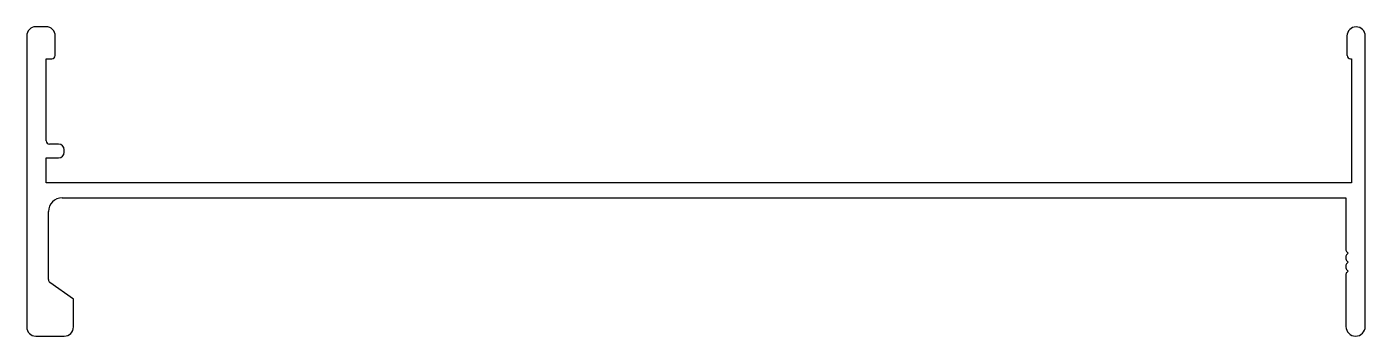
# Model space of a CAD drawing. Extents: x -75 to 74, y 0 to 35.
import ezdxf

# ---------------------------------------------------------------- set-up
doc = ezdxf.new("R2010")
doc.units = 0
doc.layers.get('0').update_dxf_attribs({"linetype": 'CONTINUOUS'})

msp = doc.modelspace()

# ---------------------------------------------------------------- linework, layer by layer
at = {"color": 7, "linetype": 'CONTINUOUS'}
for p, q in [((-73.31, 34.72), (-74.46, 34.72)), ((-75.47, 33.71), (-75.47, 1.27)), ((-72.3, 31.54), (-72.3, 33.71)), ((71.92, 33.7), (71.92, 31.54)), ((73.96, 1.33), (73.96, 33.7)), ((-73.31, 22.02), (-73.31, 31.16)), ((-73.31, 31.16), (-72.68, 31.16)), ((72.31, 31.16), (72.43, 31.16)), ((72.43, 31.16), (72.43, 17.32)), ((-71.92, 21.64), (-72.93, 21.64)), ((-71.28, 20.75), (-71.28, 21.01)), ((-73.31, 17.32), (-73.31, 20.12)), ((-73.31, 20.12), (-71.92, 20.12)), ((72.43, 17.32), (-73.31, 17.32)), ((-71.53, 15.67), (71.8, 15.67)), ((71.8, 15.67), (71.8, 9.85)), ((-73.06, 6.55), (-73.06, 14.15)), ((71.8, 9.15), (71.8, 8.85)), ((71.87, 9.68), (72.04, 9.5)), ((72.04, 9.49), (71.87, 9.32)), ((71.8, 8.15), (71.8, 7.85)), ((71.87, 8.68), (72.04, 8.5)), ((72.04, 8.49), (71.87, 8.32)), ((71.87, 7.68), (72.04, 7.5)), ((72.04, 7.49), (71.87, 7.32)), ((-70.26, 4.39), (-72.9, 6.24)), ((71.8, 7.15), (71.8, 1.33)), ((-70.26, 1.27), (-70.26, 4.39)), ((-74.46, 0.25), (-71.28, 0.25))]:
    msp.add_line(p, q, dxfattribs=at)
for centre, radius, start, end in [((-74.46, 33.71), 1.02, 90, 180), ((-73.31, 33.71), 1.02, 0, 90), ((72.94, 33.7), 1.02, 0, 180), ((-72.68, 31.54), 0.381, 270, 360), ((72.31, 31.54), 0.381, 180, 270), ((-72.93, 22.02), 0.381, 180, 270), ((-71.92, 21.01), 0.635, 0, 90), ((-71.92, 20.75), 0.635, 270, 0), ((-71.53, 14.15), 1.52, 90, 180), ((72.05, 9.85), 0.25, 180, 225), ((72.05, 9.15), 0.25, 135, 180), ((72.04, 9.5), 0.008, 315, 45), ((72.05, 8.85), 0.25, 180, 225), ((72.05, 8.15), 0.25, 135, 180), ((72.05, 7.85), 0.25, 180, 225), ((72.04, 8.5), 0.008, 315, 45), ((72.04, 7.5), 0.008, 315, 45), ((-72.68, 6.55), 0.381, 180, 235), ((72.05, 7.15), 0.25, 135, 180), ((-74.46, 1.27), 1.02, 180, 270), ((-71.28, 1.27), 1.02, 270, 0), ((72.88, 1.33), 1.08, 180, 0)]:
    msp.add_arc(centre, radius, start, end, dxfattribs=at)

doc.saveas('drawing.dxf')
